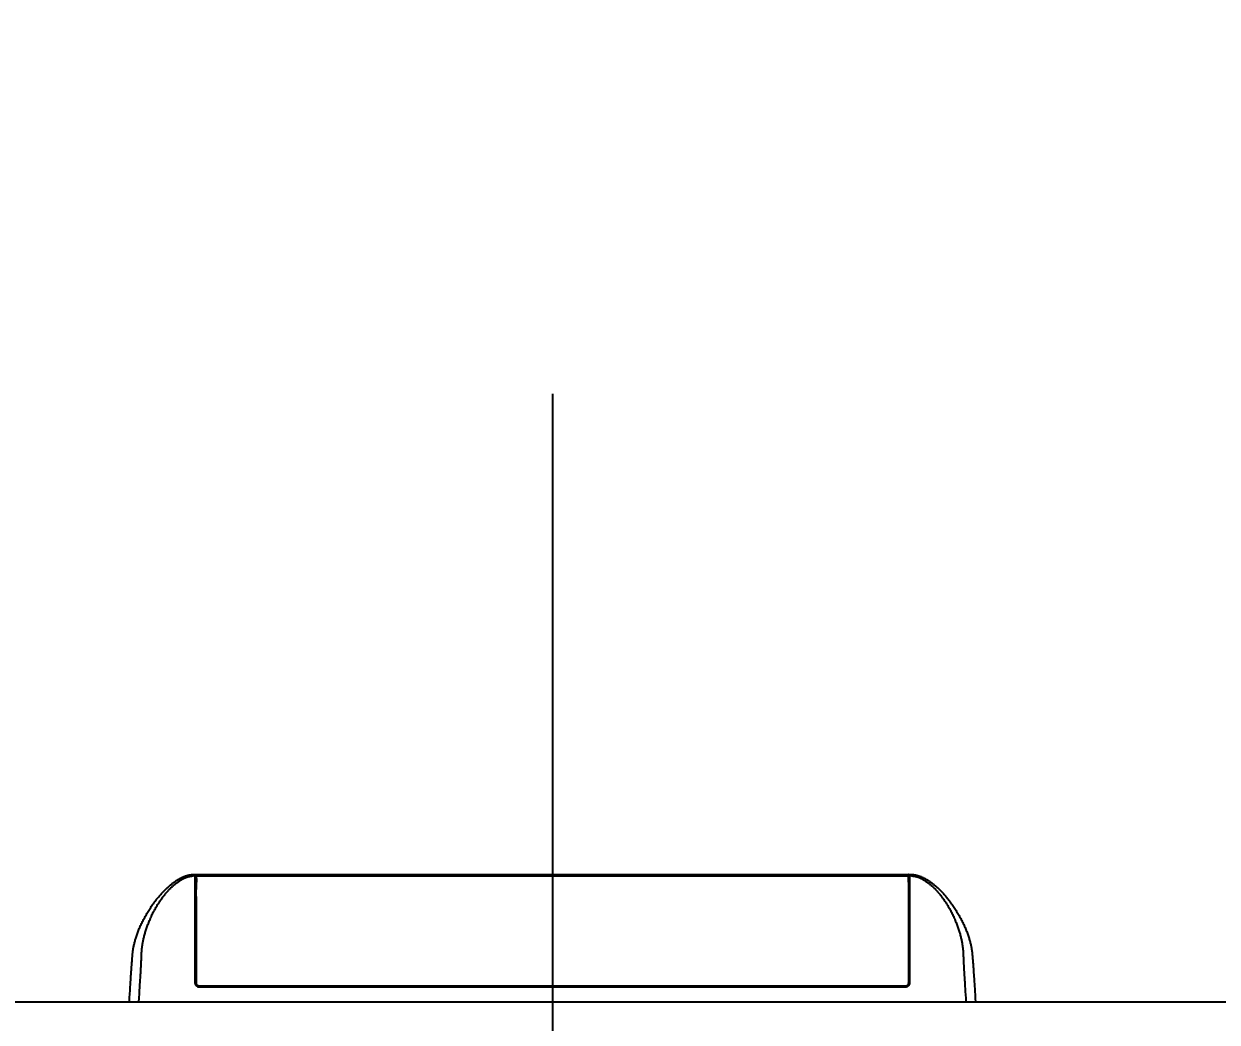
# Model space of a CAD drawing. Header units: millimetres. Extents: x -67913 to 128525, y -54442 to 63422.
# Drawn here: x 96284.1 to 96657.8, y 3528.8 to 3841.4 of the extents above; entities that cross this region are included whole.
import ezdxf
from ezdxf import colors
from ezdxf.entities.mleader import LeaderData, LeaderLine
from ezdxf.enums import TextEntityAlignment as Align
from ezdxf.math import Vec2, Vec3

# ---------------------------------------------------------------- set-up
doc = ezdxf.new("R2010")
doc.units = ezdxf.units.MM
doc.header["$LTSCALE"] = 500
doc.layers.get('0').update_dxf_attribs({"plot": 0})
for name, color, linetype in [('230Kaik9', 7, 'Continuous'), ('292Kigo', 8, 'Continuous'), ('390Kigo', 8, 'Continuous')]:
    doc.layers.add(name, color=color, linetype=linetype)
doc.styles.add('Annotative', font='simplex.shx', dxfattribs={"width": 0.7, "bigfont": 'extfont2.shx'})
doc.styles.get("Standard").update_dxf_attribs({"font": 'simplex.shx', "width": 0.7, "bigfont": 'extfont2.shx'})

# ---------------------------------------------------------------- blocks, each defined once
blk = doc.blocks.new('建具記号')
at = {"color": 0, "linetype": 'ByBlock', "lineweight": -2, "transparency": 16777216}
for p, q in [((-5.2915, 1.5), (5.2915, 1.5)), ((-5.2915, -1.5), (5.2915, -1.5))]:
    blk.add_line(p, q, dxfattribs=at)
at = {"color": 7, "linetype": 'ByBlock', "lineweight": -2, "transparency": 16777216}
blk.add_circle((0, 0), 5.5, dxfattribs=at)
at = {"color": 0, "linetype": 'ByBlock', "lineweight": -2, "transparency": 16777216, "width": 0.6}
for tag, height, p in [('建具寸法・高さH', 1.9, (0, 3.5)), ('建具番号', 2, (0, 0)), ('基準高さから建具下枠の上端までの高さ', 1.9, (0, -3.5)), ('特記事項（電気錠等）', 1.9, (0, -7))]:
    blk.add_attdef(tag, text='', height=height, dxfattribs=at).set_placement(p, align=Align.MIDDLE)

msp = doc.modelspace()

# ---------------------------------------------------------------- linework, layer by layer
at = {"layer": '230Kaik9', "color": 5}
for p, q in [((96449.6088, 3725.499), (96449.6088, 3230.7849)), ((96337.1088, 3575), (96337.1088, 3574.5604)), ((96337.7884, 3574.5604), (96337.1088, 3574.5604)), ((96339.0776, 3575), (96339.0776, 3574.5556)), ((96339.0777, 3574.5556), (96560.1399, 3574.5556)), ((96560.1399, 3575), (96560.1399, 3574.5556)), ((96562.1088, 3574.5604), (96561.4292, 3574.5604)), ((96562.1088, 3575), (96562.1088, 3574.5604)), ((96320.9322, 3549.745), (96320.9409, 3549.9716)), ((96578.2752, 3550.0073), (96578.2841, 3549.7732)), ((96578.2841, 3549.7732), (96578.2951, 3549.4873)), ((96337.7616, 3541.0204), (96337.7615, 3544.5095)), ((96338.099, 3544.4921), (96338.0615, 3544.4921)), ((96338.0615, 3541.005), (96338.0615, 3544.4921)), ((96338.1011, 3541.0446), (96338.099, 3544.4921)), ((96561.1186, 3544.4921), (96561.1165, 3541.0446)), ((96561.1561, 3544.4921), (96561.1186, 3544.4921)), ((96561.1561, 3544.4921), (96561.1561, 3541.005)), ((96561.4561, 3544.5095), (96561.456, 3541.0204)), ((96338.1011, 3541.0446), (96338.0615, 3541.005)), ((96339.1007, 3540.0454), (96339.0602, 3540.0049)), ((96560.1574, 3540.0049), (96339.0602, 3540.0049)), ((96339.0602, 3539.7206), (96339.0602, 3540.0049)), ((96560.1574, 3539.7206), (96339.0602, 3539.7206)), ((96339.1007, 3540.0454), (96339.1088, 3540.0454)), ((96339.1088, 3540.0525), (96560.1088, 3540.0525)), ((96339.1088, 3540.0454), (96339.1088, 3540.0525)), ((96560.1088, 3540.0454), (96560.1088, 3540.0525)), ((96560.1169, 3540.0454), (96560.1088, 3540.0454)), ((96560.1574, 3540.0049), (96560.1169, 3540.0454)), ((96560.1574, 3539.7206), (96560.1574, 3540.0049)), ((96561.1561, 3541.005), (96561.1165, 3541.0446)), ((98029.6088, 3535), (94869.6088, 3535))]:
    msp.add_line(p, q, dxfattribs=at)
msp.add_lwpolyline([(96317.1088, 3535), (96317.1838, 3536.3937), (96317.2531, 3537.6223), (96317.3172, 3538.7121), (96317.3763, 3539.6832), (96317.4308, 3540.5526), (96317.4811, 3541.3339), (96317.5275, 3542.0388), (96317.5702, 3542.6747), (96317.6096, 3543.2509), (96317.6454, 3543.7661), (96317.6781, 3544.2292), (96317.7105, 3544.6834), (96317.7457, 3545.1696), (96317.7818, 3545.6614), (96317.8183, 3546.1525), (96317.8537, 3546.6222), (96317.8862, 3547.049), (96317.9152, 3547.4248), (96317.941, 3547.7564), (96317.9641, 3548.0514), (96317.985, 3548.3165), (96318.0039, 3548.5539), (96318.0209, 3548.7665), (96318.0364, 3548.9599), (96318.0632, 3549.2915), (96318.085, 3549.5587), (96318.1027, 3549.7751), (96318.1106, 3549.8713), (96318.1182, 3549.9638), (96318.126, 3550.0561), (96318.1346, 3550.1536), (96318.144, 3550.2542), (96318.1548, 3550.3622), (96318.1674, 3550.482), (96318.1826, 3550.617), (96318.2007, 3550.7684), (96318.2221, 3550.9359), (96318.2474, 3551.121), (96318.2775, 3551.3266), (96318.3133, 3551.5555), (96318.3541, 3551.7988), (96318.3983, 3552.0453), (96318.446, 3552.296), (96318.4974, 3552.5511), (96318.5525, 3552.8103), (96318.6113, 3553.0733), (96318.6739, 3553.3402), (96318.7405, 3553.6109), (96318.811, 3553.8855), (96318.8855, 3554.1637), (96318.964, 3554.4454), (96319.0466, 3554.7307), (96319.1334, 3555.0194), (96319.2242, 3555.3111), (96319.3192, 3555.6058), (96319.4184, 3555.9034), (96319.5219, 3556.2039), (96319.6295, 3556.507), (96319.7414, 3556.8125), (96319.8574, 3557.1201), (96319.9776, 3557.4299), (96320.102, 3557.7416), (96320.2305, 3558.0551), (96320.3632, 3558.3702), (96320.4999, 3558.6866), (96320.6408, 3559.0042), (96320.7856, 3559.3229), (96320.9345, 3559.6425), (96321.0873, 3559.9627), (96321.2439, 3560.2833), (96321.4044, 3560.6043), (96321.5687, 3560.9254), (96321.7368, 3561.2465), (96321.9084, 3561.5672), (96322.0835, 3561.8874), (96322.2618, 3562.2064), (96322.4432, 3562.5241), (96322.6275, 3562.84), (96322.8145, 3563.1541), (96323.0043, 3563.4662), (96323.1966, 3563.7761), (96323.3914, 3564.0836), (96323.5885, 3564.3885), (96323.7878, 3564.6907), (96323.9891, 3564.99), (96324.1923, 3565.2861), (96324.3973, 3565.5791), (96324.604, 3565.8686), (96324.8122, 3566.1546), (96325.0217, 3566.4368), (96325.2323, 3566.7151), (96325.444, 3566.9893), (96325.6564, 3567.2593), (96325.8696, 3567.525), (96326.0833, 3567.7861), (96326.2974, 3568.0427), (96326.5116, 3568.2945), (96326.7258, 3568.5414), (96326.9399, 3568.7833), (96327.1537, 3569.0202), (96327.367, 3569.2519), (96327.5796, 3569.4783), (96327.7913, 3569.6993), (96328.002, 3569.915), (96328.2116, 3570.1252), (96328.4199, 3570.3298), (96328.6268, 3570.529), (96328.832, 3570.7226), (96329.0354, 3570.9106), (96329.237, 3571.093), (96329.4367, 3571.27), (96329.6343, 3571.4415), (96329.8297, 3571.6074), (96330.0228, 3571.7679), (96330.2136, 3571.9231), (96330.4019, 3572.073), (96330.5879, 3572.2177), (96330.7713, 3572.3573), (96330.9522, 3572.4918), (96331.1304, 3572.6215), (96331.306, 3572.7462), (96331.4788, 3572.8661), (96331.6489, 3572.9813), (96331.8163, 3573.092), (96331.9811, 3573.1984), (96332.1433, 3573.3005), (96332.3027, 3573.3983), (96332.4593, 3573.492), (96332.6132, 3573.5817), (96332.7646, 3573.6676), (96332.9134, 3573.7498), (96333.0596, 3573.8284), (96333.2032, 3573.9034), (96333.3443, 3573.975), (96333.483, 3574.0433), (96333.6192, 3574.1084), (96333.7529, 3574.1704), (96333.8843, 3574.2294), (96334.0133, 3574.2855), (96334.1401, 3574.3388), (96334.2646, 3574.3894), (96334.387, 3574.4374), (96334.5072, 3574.4829), (96334.6254, 3574.5259), (96334.7416, 3574.5666), (96334.8558, 3574.605), (96334.968, 3574.6412), (96335.0782, 3574.6752), (96335.1864, 3574.7072), (96335.2927, 3574.7371), (96335.3972, 3574.765), (96335.4999, 3574.7911), (96335.6011, 3574.8155), (96335.7007, 3574.8381), (96335.799, 3574.859), (96335.8959, 3574.8783), (96335.9915, 3574.8961), (96336.0858, 3574.9124), (96336.1787, 3574.9271), (96336.2701, 3574.9404), (96336.3599, 3574.9523), (96336.448, 3574.9627), (96336.5343, 3574.9717), (96336.6189, 3574.9793), (96336.7022, 3574.9857), (96336.7846, 3574.9909), (96336.8661, 3574.9949), (96336.9471, 3574.9977), (96337.0279, 3574.9994), (96337.1088, 3575), (96562.1088, 3575), (96562.1893, 3574.9994), (96562.2702, 3574.9977), (96562.3513, 3574.9949), (96562.4328, 3574.9909), (96562.5152, 3574.9858), (96562.5987, 3574.9793), (96562.6835, 3574.9717), (96562.7698, 3574.9626), (96562.8579, 3574.9522), (96562.9475, 3574.9404), (96563.0388, 3574.9272), (96563.1316, 3574.9124), (96563.2259, 3574.8962), (96563.3216, 3574.8784), (96563.4185, 3574.859), (96563.5168, 3574.8381), (96563.6164, 3574.8155), (96563.7175, 3574.7912), (96563.8203, 3574.7651), (96563.9248, 3574.7371), (96564.0311, 3574.7072), (96564.1393, 3574.6753), (96564.2495, 3574.6412), (96564.3617, 3574.6051), (96564.4758, 3574.5667), (96564.592, 3574.526), (96564.7102, 3574.4829), (96564.8305, 3574.4374), (96564.9528, 3574.3895), (96565.0773, 3574.3389), (96565.2041, 3574.2856), (96565.3331, 3574.2295), (96565.4645, 3574.1705), (96565.5982, 3574.1085), (96565.7343, 3574.0434), (96565.8729, 3573.9751), (96566.014, 3573.9035), (96566.1576, 3573.8285), (96566.3039, 3573.75), (96566.4527, 3573.6678), (96566.6041, 3573.5819), (96566.758, 3573.4922), (96566.9146, 3573.3985), (96567.074, 3573.3007), (96567.236, 3573.1987), (96567.4008, 3573.0924), (96567.5683, 3572.9816), (96567.7384, 3572.8663), (96567.9112, 3572.7464), (96568.0868, 3572.6218), (96568.265, 3572.4922), (96568.4458, 3572.3577), (96568.6292, 3572.2181), (96568.8152, 3572.0734), (96569.0035, 3571.9235), (96569.1942, 3571.7684), (96569.3873, 3571.6079), (96569.5827, 3571.4419), (96569.7803, 3571.2705), (96569.9799, 3571.0936), (96570.1815, 3570.9112), (96570.385, 3570.7232), (96570.5901, 3570.5297), (96570.797, 3570.3305), (96571.0053, 3570.1258), (96571.2149, 3569.9157), (96571.4256, 3569.7001), (96571.6373, 3569.4791), (96571.8499, 3569.2527), (96572.0631, 3569.021), (96572.2768, 3568.7842), (96572.4909, 3568.5423), (96572.7051, 3568.2954), (96572.9194, 3568.0437), (96573.1335, 3567.7871), (96573.3472, 3567.526), (96573.5603, 3567.2603), (96573.7728, 3566.9904), (96573.9845, 3566.7162), (96574.1951, 3566.4379), (96574.4045, 3566.1558), (96574.6126, 3565.87), (96574.8192, 3565.5806), (96575.0241, 3565.2878), (96575.2273, 3564.9918), (96575.4285, 3564.6927), (96575.6277, 3564.3906), (96575.8248, 3564.0858), (96576.0196, 3563.7783), (96576.2119, 3563.4685), (96576.4017, 3563.1564), (96576.5888, 3562.8423), (96576.7731, 3562.5264), (96576.9545, 3562.2087), (96577.1329, 3561.8896), (96577.3081, 3561.5694), (96577.4797, 3561.2486), (96577.6478, 3560.9275), (96577.8121, 3560.6063), (96577.9727, 3560.2853), (96578.1294, 3559.9646), (96578.2822, 3559.6444), (96578.4311, 3559.3248), (96578.576, 3559.0061), (96578.7168, 3558.6885), (96578.8536, 3558.3721), (96578.9862, 3558.0571), (96579.1148, 3557.7437), (96579.2392, 3557.432), (96579.3594, 3557.1222), (96579.4755, 3556.8144), (96579.5874, 3556.5089), (96579.695, 3556.2058), (96579.7985, 3555.9053), (96579.8977, 3555.6076), (96579.9928, 3555.3129), (96580.0837, 3555.0212), (96580.1704, 3554.7326), (96580.2531, 3554.4473), (96580.3316, 3554.1655), (96580.4062, 3553.8873), (96580.4767, 3553.6127), (96580.5433, 3553.3418), (96580.6059, 3553.075), (96580.6648, 3552.8119), (96580.7199, 3552.5527), (96580.7713, 3552.2977), (96580.8191, 3552.0463), (96580.8635, 3551.7988), (96580.904, 3551.5573), (96580.9405, 3551.3241), (96580.9728, 3551.1026), (96581.0007, 3550.8963), (96581.0242, 3550.7087), (96581.0438, 3550.54), (96581.0601, 3550.3884), (96581.0737, 3550.2524), (96581.0852, 3550.129), (96581.095, 3550.0159), (96581.1036, 3549.9122), (96581.141, 3549.4561), (96581.166, 3549.1484), (96581.1806, 3548.9676), (96581.1966, 3548.7674), (96581.2142, 3548.548), (96581.2335, 3548.3051), (96581.2549, 3548.034), (96581.2788, 3547.7291), (96581.3055, 3547.3848), (96581.3357, 3546.9925), (96581.3694, 3546.5499), (96581.4053, 3546.0721), (96581.4418, 3545.5803), (96581.4777, 3545.0899), (96581.5116, 3544.6199), (96581.5416, 3544.199), (96581.5683, 3543.8214), (96581.5955, 3543.4305), (96581.6257, 3542.9929), (96581.6585, 3542.5107), (96581.6941, 3541.9788), (96581.7327, 3541.3927), (96581.7745, 3540.7461), (96581.8198, 3540.0299), (96581.8688, 3539.2359), (96581.9219, 3538.3513), (96581.9794, 3537.3628), (96582.0416, 3536.2527), (96582.1088, 3535)], close=True, dxfattribs=at)
for points in [[(96320.9409, 3549.9716), (96320.9446, 3550.0715), (96320.948, 3550.1653), (96320.9511, 3550.2549), (96320.9541, 3550.3404), (96320.9577, 3550.4296), (96320.962, 3550.5259), (96320.9673, 3550.6327), (96320.9741, 3550.7535), (96320.9826, 3550.8896), (96320.9932, 3551.0407), (96321.0062, 3551.2084), (96321.0223, 3551.3955), (96321.0422, 3551.6047), (96321.0656, 3551.8281), (96321.0916, 3552.0555), (96321.1206, 3552.2878), (96321.1524, 3552.5252), (96321.1873, 3552.7673), (96321.2252, 3553.014), (96321.2663, 3553.2652), (96321.3106, 3553.521), (96321.3581, 3553.7812), (96321.409, 3554.0458), (96321.4633, 3554.3145), (96321.521, 3554.5875), (96321.5823, 3554.8644), (96321.6471, 3555.1451), (96321.7155, 3555.4293), (96321.7875, 3555.717), (96321.8632, 3556.0082), (96321.9425, 3556.3026), (96322.0256, 3556.5998), (96322.1124, 3556.8999), (96322.2029, 3557.2025), (96322.2972, 3557.5076), (96322.3953, 3557.815), (96322.4971, 3558.1243), (96322.6026, 3558.4355), (96322.7119, 3558.7483), (96322.825, 3559.0626), (96322.9418, 3559.3781), (96323.0623, 3559.6947), (96323.1865, 3560.012), (96323.3143, 3560.33), (96323.4458, 3560.6485), (96323.581, 3560.9672), (96323.7196, 3561.2858), (96323.8618, 3561.604), (96324.0072, 3561.9214), (96324.1557, 3562.2377), (96324.3073, 3562.5524), (96324.4618, 3562.8654), (96324.6191, 3563.1766), (96324.7792, 3563.4858), (96324.9421, 3563.7926), (96325.1075, 3564.097), (96325.2753, 3564.3988), (96325.4456, 3564.6977), (96325.618, 3564.9936), (96325.7926, 3565.2863), (96325.9693, 3565.5756), (96326.1478, 3565.8614), (96326.3281, 3566.1435), (96326.51, 3566.4216), (96326.6934, 3566.6956), (96326.8781, 3566.9654), (96327.0639, 3567.2308), (96327.2508, 3567.4917), (96327.4385, 3567.7479), (96327.6269, 3567.9994), (96327.8159, 3568.2459), (96328.0053, 3568.4873), (96328.1949, 3568.7236), (96328.3844, 3568.9546), (96328.5739, 3569.1803), (96328.763, 3569.4006), (96328.9517, 3569.6153), (96329.1398, 3569.8245), (96329.327, 3570.0281), (96329.5133, 3570.226), (96329.6985, 3570.4183), (96329.8825, 3570.605), (96330.065, 3570.7859), (96330.2461, 3570.9613), (96330.4256, 3571.1311), (96330.6032, 3571.2953), (96330.779, 3571.4539), (96330.9528, 3571.6071), (96331.1246, 3571.7549), (96331.2944, 3571.8974), (96331.4619, 3572.0348), (96331.6273, 3572.167), (96331.7903, 3572.2942), (96331.9509, 3572.4164), (96332.109, 3572.5338), (96332.2647, 3572.6465), (96332.4179, 3572.7545), (96332.5687, 3572.8581), (96332.7171, 3572.9574), (96332.8629, 3573.0524), (96333.006, 3573.1433), (96333.1466, 3573.23), (96333.2848, 3573.313), (96333.4206, 3573.3922), (96333.5539, 3573.4678), (96333.6846, 3573.5398), (96333.8129, 3573.6083), (96333.9389, 3573.6736), (96334.0624, 3573.7357), (96334.1836, 3573.7947), (96334.3024, 3573.8507), (96334.4189, 3573.9038), (96334.5332, 3573.9541), (96334.6452, 3574.0018), (96334.755, 3574.0468), (96334.8628, 3574.0894), (96334.9685, 3574.1296), (96335.0721, 3574.1676), (96335.1738, 3574.2032), (96335.2735, 3574.2368), (96335.371, 3574.2682), (96335.4666, 3574.2975), (96335.5601, 3574.3249), (96335.6519, 3574.3505), (96335.7418, 3574.3743), (96335.8302, 3574.3963), (96335.9169, 3574.4168), (96336.0022, 3574.4357), (96336.0861, 3574.4531), (96336.1686, 3574.469), (96336.2497, 3574.4835), (96336.3294, 3574.4967), (96336.4076, 3574.5084), (96336.4842, 3574.5189), (96336.5588, 3574.5281), (96336.6315, 3574.5359), (96336.7024, 3574.5426), (96336.7718, 3574.5481), (96336.8403, 3574.5526), (96336.908, 3574.556), (96336.9751, 3574.5584), (96337.042, 3574.5599), (96337.1088, 3574.5604)], [(96337.7615, 3544.5095), (96337.7615, 3546.1479), (96337.7615, 3547.8246), (96337.7616, 3549.5016), (96337.7618, 3551.161), (96337.762, 3552.8099), (96337.7623, 3554.4525), (96337.7628, 3556.0852), (96337.7632, 3557.7053), (96337.7638, 3559.312), (96337.7645, 3560.9045), (96337.7652, 3562.4812), (96337.766, 3564.041), (96337.7669, 3565.5828), (96337.768, 3567.1053), (96337.7691, 3568.6073), (96337.7703, 3570.0876), (96337.7717, 3571.5448), (96337.7731, 3572.978), (96337.7747, 3574.386)], [(96337.7747, 3574.386), (96337.7763, 3574.4445), (96337.7809, 3574.5026)], [(96337.7747, 3574.386), (96337.8079, 3574.385), (96337.8407, 3574.3819), (96337.8726, 3574.3768), (96337.9033, 3574.3698), (96337.9325, 3574.3609), (96337.9597, 3574.3503), (96337.9847, 3574.338), (96338.0071, 3574.3244), (96338.0267, 3574.3094), (96338.0431, 3574.2933), (96338.0563, 3574.2763), (96338.066, 3574.2586), (96338.0722, 3574.2404), (96338.0747, 3574.2219)], [(96337.7809, 3574.5026), (96337.7963, 3574.6211), (96337.8063, 3574.6773), (96337.8185, 3574.7291), (96337.8328, 3574.7764), (96337.8496, 3574.8196), (96337.869, 3574.8587), (96337.8912, 3574.8938), (96337.9166, 3574.9246), (96337.9454, 3574.9508), (96337.9776, 3574.9718), (96338.0132, 3574.9873), (96338.0521, 3574.9968), (96338.0945, 3575)], [(96337.7884, 3574.5604), (96337.8223, 3574.5556), (96337.8557, 3574.5488), (96337.8883, 3574.5398), (96337.9196, 3574.529), (96337.9492, 3574.5164), (96337.9767, 3574.5021), (96338.0017, 3574.4865), (96338.024, 3574.4696), (96338.0431, 3574.4516), (96338.059, 3574.433), (96338.0713, 3574.4137), (96338.0799, 3574.3942), (96338.0848, 3574.3747)], [(96338.0615, 3544.4921), (96338.0614, 3546.1223), (96338.0615, 3547.7907), (96338.0616, 3549.4595), (96338.0617, 3551.1107), (96338.062, 3552.7516), (96338.0623, 3554.386), (96338.0627, 3556.0107), (96338.0632, 3557.6229), (96338.0638, 3559.2217), (96338.0644, 3560.8064), (96338.0651, 3562.3754), (96338.066, 3563.9275), (96338.0669, 3565.4617), (96338.0679, 3566.9768), (96338.069, 3568.4715), (96338.0703, 3569.9445), (96338.0716, 3571.3946), (96338.0731, 3572.8207), (96338.0747, 3574.2219)], [(96338.0747, 3574.2219), (96338.0758, 3574.2732), (96338.0791, 3574.3241), (96338.0848, 3574.3747)], [(96338.0747, 3574.2219), (96338.091, 3573.402), (96338.1074, 3572.5645)], [(96338.0848, 3574.3747), (96338.0908, 3574.4119), (96338.0984, 3574.4458), (96338.1077, 3574.4766), (96338.1187, 3574.5042), (96338.1316, 3574.5288), (96338.1465, 3574.5506), (96338.1636, 3574.5694), (96338.1832, 3574.5851), (96338.2053, 3574.5975), (96338.2301, 3574.6063), (96338.2576, 3574.6112), (96338.2876, 3574.612), (96338.3203, 3574.6085)], [(96338.0945, 3575), (96338.1207, 3574.9982), (96338.1465, 3574.9927), (96338.1717, 3574.9836), (96338.196, 3574.9711), (96338.2191, 3574.9553), (96338.2406, 3574.9363), (96338.2603, 3574.9144), (96338.278, 3574.89), (96338.2935, 3574.8632), (96338.3065, 3574.8344), (96338.3169, 3574.8039), (96338.3246, 3574.7722), (96338.3295, 3574.7396), (96338.3316, 3574.7066), (96338.3307, 3574.6734), (96338.3269, 3574.6406), (96338.3203, 3574.6085)], [(96338.3203, 3574.6085), (96338.3684, 3574.6009), (96338.4194, 3574.594), (96338.4728, 3574.5875), (96338.5283, 3574.5817), (96338.5856, 3574.5764), (96338.6444, 3574.5718), (96338.7043, 3574.5677), (96338.7653, 3574.5643), (96338.8272, 3574.5614), (96338.8898, 3574.5591), (96338.9526, 3574.5573), (96339.0154, 3574.5562), (96339.0777, 3574.5556)], [(96560.1399, 3574.5556), (96560.2022, 3574.5562), (96560.265, 3574.5573), (96560.3278, 3574.5591), (96560.3904, 3574.5614), (96560.4523, 3574.5643), (96560.5133, 3574.5677), (96560.5732, 3574.5718), (96560.632, 3574.5764), (96560.6893, 3574.5817), (96560.7448, 3574.5875), (96560.7982, 3574.594), (96560.8492, 3574.6009), (96560.8973, 3574.6085)], [(96561.1231, 3575), (96561.0969, 3574.9982), (96561.0711, 3574.9927), (96561.0458, 3574.9836), (96561.0216, 3574.9711), (96560.9985, 3574.9553), (96560.977, 3574.9363), (96560.9573, 3574.9144), (96560.9396, 3574.89), (96560.9241, 3574.8632), (96560.9111, 3574.8344), (96560.9007, 3574.8039), (96560.893, 3574.7722), (96560.8881, 3574.7396), (96560.886, 3574.7066), (96560.8869, 3574.6734), (96560.8907, 3574.6406), (96560.8973, 3574.6085)], [(96560.8973, 3574.6085), (96560.93, 3574.612), (96560.96, 3574.6112), (96560.9874, 3574.6063), (96561.0123, 3574.5975), (96561.0344, 3574.5851), (96561.054, 3574.5694), (96561.0711, 3574.5506), (96561.086, 3574.5288), (96561.0989, 3574.5042), (96561.1099, 3574.4766), (96561.1192, 3574.4458), (96561.1268, 3574.4119), (96561.1328, 3574.3747)], [(96561.1102, 3572.5645), (96561.1211, 3573.1249), (96561.132, 3573.6773), (96561.1429, 3574.2219)], [(96561.1231, 3575), (96561.1654, 3574.9968), (96561.2044, 3574.9873), (96561.24, 3574.9718), (96561.2722, 3574.9508), (96561.3009, 3574.9246), (96561.3264, 3574.8938), (96561.3486, 3574.8587), (96561.368, 3574.8196), (96561.3847, 3574.7764), (96561.3991, 3574.7291), (96561.4113, 3574.6773), (96561.4213, 3574.6211)], [(96561.4292, 3574.5604), (96561.3953, 3574.5556), (96561.3618, 3574.5488), (96561.3293, 3574.5398), (96561.298, 3574.529), (96561.2684, 3574.5164), (96561.2409, 3574.5021), (96561.2159, 3574.4865), (96561.1936, 3574.4696), (96561.1745, 3574.4516), (96561.1586, 3574.433), (96561.1463, 3574.4137), (96561.1377, 3574.3942), (96561.1328, 3574.3747)], [(96561.1328, 3574.3747), (96561.1385, 3574.3241), (96561.1418, 3574.2732), (96561.1429, 3574.2219)], [(96561.4428, 3574.386), (96561.4097, 3574.385), (96561.3769, 3574.3819), (96561.345, 3574.3768), (96561.3143, 3574.3698), (96561.2851, 3574.3609), (96561.2579, 3574.3503), (96561.2329, 3574.338), (96561.2105, 3574.3244), (96561.1909, 3574.3094), (96561.1745, 3574.2933), (96561.1613, 3574.2763), (96561.1516, 3574.2586), (96561.1454, 3574.2404), (96561.1429, 3574.2219)], [(96561.1429, 3574.2219), (96561.1445, 3572.8207), (96561.146, 3571.3946), (96561.1473, 3569.9445), (96561.1486, 3568.4715), (96561.1497, 3566.9768), (96561.1507, 3565.4617), (96561.1516, 3563.9275), (96561.1525, 3562.3754), (96561.1532, 3560.8064), (96561.1538, 3559.2217), (96561.1544, 3557.6229), (96561.1549, 3556.0107), (96561.1553, 3554.386), (96561.1556, 3552.7516), (96561.1559, 3551.1107), (96561.156, 3549.4595), (96561.1561, 3547.7907), (96561.1562, 3546.1223), (96561.1561, 3544.4921)], [(96561.4213, 3574.6211), (96561.4367, 3574.5026), (96561.4413, 3574.4445), (96561.4428, 3574.386)], [(96561.4428, 3574.386), (96561.4444, 3572.978), (96561.4459, 3571.5448), (96561.4473, 3570.0876), (96561.4485, 3568.6073), (96561.4496, 3567.1053), (96561.4507, 3565.5828), (96561.4516, 3564.041), (96561.4524, 3562.4812), (96561.4531, 3560.9045), (96561.4538, 3559.312), (96561.4544, 3557.7053), (96561.4548, 3556.0852), (96561.4552, 3554.4525), (96561.4556, 3552.8099), (96561.4558, 3551.161), (96561.456, 3549.5016), (96561.4561, 3547.8246), (96561.4561, 3546.1479), (96561.4561, 3544.5095)], [(96562.1088, 3574.5604), (96562.1753, 3574.5599), (96562.2422, 3574.5584), (96562.3094, 3574.556), (96562.3771, 3574.5526), (96562.4456, 3574.5481), (96562.5152, 3574.5426), (96562.5863, 3574.5359), (96562.659, 3574.528), (96562.7336, 3574.5189), (96562.81, 3574.5084), (96562.8881, 3574.4967), (96562.9677, 3574.4836), (96563.0489, 3574.469), (96563.1314, 3574.4531), (96563.2154, 3574.4357), (96563.3006, 3574.4168), (96563.3874, 3574.3964), (96563.4757, 3574.3743), (96563.5656, 3574.3505), (96563.6573, 3574.325), (96563.7509, 3574.2976), (96563.8465, 3574.2682), (96563.9441, 3574.2368), (96564.0437, 3574.2033), (96564.1453, 3574.1676), (96564.249, 3574.1297), (96564.3547, 3574.0895), (96564.4624, 3574.0469), (96564.5723, 3574.0019), (96564.6843, 3573.9542), (96564.7985, 3573.9039), (96564.915, 3573.8508), (96565.0338, 3573.7948), (96565.155, 3573.7358), (96565.2785, 3573.6738), (96565.4044, 3573.6085), (96565.5327, 3573.54), (96565.6634, 3573.468), (96565.7967, 3573.3924), (96565.9325, 3573.3132), (96566.0707, 3573.2302), (96566.2114, 3573.1434), (96566.3545, 3573.0526), (96566.5002, 3572.9577), (96566.6485, 3572.8585), (96566.7993, 3572.7548), (96566.9525, 3572.6468), (96567.1083, 3572.5341), (96567.2664, 3572.4167), (96567.427, 3572.2945), (96567.5899, 3572.1674), (96567.7552, 3572.0352), (96567.9228, 3571.8978), (96568.0925, 3571.7553), (96568.2643, 3571.6075), (96568.4381, 3571.4544), (96568.6139, 3571.2957), (96568.7916, 3571.1316), (96568.971, 3570.9618), (96569.1521, 3570.7865), (96569.3346, 3570.6056), (96569.5185, 3570.419), (96569.7037, 3570.2267), (96569.89, 3570.0288), (96570.0773, 3569.8252), (96570.2653, 3569.616), (96570.4539, 3569.4013), (96570.6431, 3569.1811), (96570.8325, 3568.9555), (96571.0221, 3568.7245), (96571.2116, 3568.4882), (96571.401, 3568.2468), (96571.5899, 3568.0004), (96571.7784, 3567.749), (96571.9662, 3567.4927), (96572.153, 3567.2318), (96572.3389, 3566.9664), (96572.5235, 3566.6967), (96572.7069, 3566.4227), (96572.8888, 3566.1446), (96573.069, 3565.8627), (96573.2475, 3565.577), (96573.424, 3565.2878), (96573.5986, 3564.9953), (96573.771, 3564.6995), (96573.9411, 3564.4008), (96574.109, 3564.0991), (96574.2743, 3563.7948), (96574.4371, 3563.488), (96574.5972, 3563.1789), (96574.7546, 3562.8677), (96574.9091, 3562.5547), (96575.0607, 3562.2399), (96575.2092, 3561.9237), (96575.3547, 3561.6062), (96575.4968, 3561.2879), (96575.6355, 3560.9692), (96575.7707, 3560.6505), (96575.9023, 3560.332), (96576.0301, 3560.014), (96576.1544, 3559.6966), (96576.2749, 3559.38), (96576.3917, 3559.0644), (96576.5048, 3558.7502), (96576.6141, 3558.4374), (96576.7197, 3558.1262), (96576.8215, 3557.8169), (96576.9195, 3557.5096), (96577.0138, 3557.2045), (96577.1044, 3556.9018), (96577.1912, 3556.6017), (96577.2743, 3556.3044), (96577.3537, 3556.01), (96577.4294, 3555.7188), (96577.5014, 3555.431), (96577.5698, 3555.1468), (96577.6347, 3554.8662), (96577.6959, 3554.5893), (96577.7537, 3554.3163), (96577.808, 3554.0475), (96577.8589, 3553.7829), (96577.9065, 3553.5227), (96577.9508, 3553.2668), (96577.9919, 3553.0155), (96578.0298, 3552.7689), (96578.0647, 3552.5267), (96578.0966, 3552.2894), (96578.1256, 3552.0564), (96578.1518, 3551.8281), (96578.1751, 3551.6063), (96578.1953, 3551.3932), (96578.2125, 3551.1917), (96578.2268, 3551.005), (96578.2382, 3550.8359), (96578.2472, 3550.6845), (96578.2543, 3550.5492), (96578.2598, 3550.4279), (96578.2641, 3550.3191), (96578.2676, 3550.217), (96578.2752, 3550.0073)], [(96338.0878, 3568.8508), (96338.0874, 3569.196), (96338.0874, 3569.5339), (96338.0877, 3569.8636), (96338.0883, 3570.1844), (96338.0892, 3570.4956), (96338.0904, 3570.7967), (96338.0919, 3571.0867), (96338.0937, 3571.3652), (96338.0958, 3571.6315), (96338.0983, 3571.8852), (96338.101, 3572.1258), (96338.1041, 3572.3524), (96338.1074, 3572.5645)], [(96338.1074, 3572.5645), (96338.1107, 3572.6034), (96338.1191, 3572.6415)], [(96561.0984, 3572.6415), (96561.1069, 3572.6034), (96561.1102, 3572.5645)], [(96561.0984, 3572.6415), (96561.1036, 3572.6296), (96561.1074, 3572.6176)], [(96561.1102, 3572.5645), (96561.1135, 3572.3524), (96561.1166, 3572.1258), (96561.1193, 3571.8852), (96561.1217, 3571.6315), (96561.1239, 3571.3652), (96561.1257, 3571.0867), (96561.1272, 3570.7967), (96561.1284, 3570.4956), (96561.1293, 3570.1844), (96561.1299, 3569.8636), (96561.1302, 3569.5339), (96561.1301, 3569.196), (96561.1298, 3568.8508)], [(96338.0999, 3561.2746), (96338.0976, 3562.562), (96338.0954, 3563.8408), (96338.0933, 3565.1098), (96338.0913, 3566.3683), (96338.0895, 3567.6158), (96338.0878, 3568.8508)], [(96561.1298, 3568.8508), (96561.1281, 3567.6158), (96561.1263, 3566.3683), (96561.1243, 3565.1098), (96561.1222, 3563.8408), (96561.12, 3562.562), (96561.1177, 3561.2746)], [(96338.0961, 3547), (96338.0997, 3548.7798), (96338.1025, 3550.5541), (96338.1043, 3552.3284), (96338.1053, 3554.1081), (96338.1054, 3555.8969), (96338.1045, 3557.6912), (96338.1027, 3559.4855), (96338.0999, 3561.2746)], [(96561.1177, 3561.2746), (96561.1149, 3559.4855), (96561.1131, 3557.6911), (96561.1122, 3555.8967), (96561.1123, 3554.108), (96561.1133, 3552.3283), (96561.1151, 3550.554), (96561.1179, 3548.7797), (96561.1215, 3547)], [(96320.1047, 3535), (96320.1792, 3536.3853), (96320.2482, 3537.6065), (96320.3118, 3538.6899), (96320.3705, 3539.6551), (96320.4247, 3540.5193), (96320.4747, 3541.2959), (96320.5209, 3541.9966), (96320.5633, 3542.6286), (96320.6024, 3543.2013), (96320.6363, 3543.7134), (96320.6657, 3544.1798), (96320.6934, 3544.6541), (96320.7219, 3545.163), (96320.7495, 3545.6772), (96320.776, 3546.1908), (96320.8003, 3546.6818), (96320.8215, 3547.1277), (96320.8396, 3547.5202), (96320.8551, 3547.8665), (96320.8685, 3548.1742), (96320.8803, 3548.4508), (96320.8907, 3548.6984), (96320.8998, 3548.9201), (96320.9079, 3549.1217), (96320.9151, 3549.3037), (96320.9215, 3549.4672), (96320.9322, 3549.745)], [(96338.099, 3544.4921), (96338.0982, 3545.3466), (96338.0972, 3546.1826), (96338.0961, 3547)], [(96561.1215, 3547), (96561.1203, 3546.1826), (96561.1194, 3545.3466), (96561.1186, 3544.4921)], [(96578.2951, 3549.4873), (96578.3017, 3549.3183), (96578.3092, 3549.1298), (96578.3176, 3548.9211), (96578.327, 3548.6923), (96578.3376, 3548.439), (96578.3497, 3548.1561), (96578.3636, 3547.838), (96578.3797, 3547.4785), (96578.3987, 3547.0687), (96578.4209, 3546.6063), (96578.4458, 3546.1067), (96578.4725, 3545.5924), (96578.5002, 3545.0797), (96578.5279, 3544.5875), (96578.5537, 3544.1487), (96578.5777, 3543.768), (96578.6032, 3543.38), (96578.6327, 3542.9449), (96578.6653, 3542.4657), (96578.7007, 3541.9369), (96578.7391, 3541.3543), (96578.7806, 3540.7116), (96578.8256, 3539.9997), (96578.8743, 3539.2105), (96578.9271, 3538.3312), (96578.9842, 3537.3486), (96579.0461, 3536.2451), (96579.1129, 3535)], [(96337.7615, 3544.5095), (96337.7948, 3544.5094), (96337.8276, 3544.5091), (96337.8596, 3544.5086), (96337.8903, 3544.5078), (96337.9196, 3544.5069), (96337.9468, 3544.5057), (96337.9718, 3544.5044), (96337.9942, 3544.503), (96338.0137, 3544.5014), (96338.0302, 3544.4997), (96338.0433, 3544.4979), (96338.053, 3544.496), (96338.0591, 3544.494), (96338.0615, 3544.4921)], [(96561.4561, 3544.5095), (96561.4228, 3544.5094), (96561.39, 3544.5091), (96561.358, 3544.5086), (96561.3272, 3544.5078), (96561.298, 3544.5069), (96561.2708, 3544.5057), (96561.2458, 3544.5044), (96561.2234, 3544.503), (96561.2039, 3544.5014), (96561.1874, 3544.4997), (96561.1743, 3544.4979), (96561.1646, 3544.496), (96561.1585, 3544.494), (96561.1561, 3544.4921)], [(96337.7616, 3541.0204), (96337.7948, 3541.0203), (96337.8276, 3541.02), (96337.8596, 3541.0196), (96337.8904, 3541.0189), (96337.9196, 3541.0181), (96337.9468, 3541.0171), (96337.9718, 3541.0159), (96337.9942, 3541.0146), (96338.0138, 3541.0132), (96338.0302, 3541.0117), (96338.0433, 3541.0101), (96338.053, 3541.0085), (96338.0591, 3541.0067), (96338.0615, 3541.005)], [(96339.0602, 3539.7206), (96338.9637, 3539.7242), (96338.8673, 3539.735), (96338.7718, 3539.753), (96338.6779, 3539.7782), (96338.5863, 3539.8102), (96338.4973, 3539.849), (96338.4115, 3539.8943), (96338.3293, 3539.9459), (96338.2511, 3540.0036), (96338.1775, 3540.0669), (96338.1087, 3540.1356), (96338.0453, 3540.2092), (96337.9876, 3540.2875), (96337.9358, 3540.3698), (96337.8904, 3540.4558), (96337.8515, 3540.545), (96337.8193, 3540.6369), (96337.7941, 3540.7311), (96337.776, 3540.8269), (96337.7652, 3540.9236), (96337.7616, 3541.0204)], [(96339.0602, 3540.0049), (96338.9859, 3540.0076), (96338.9118, 3540.0159), (96338.8383, 3540.0298), (96338.7661, 3540.0491), (96338.6956, 3540.0738), (96338.6272, 3540.1036), (96338.5612, 3540.1385), (96338.4979, 3540.1782), (96338.4378, 3540.2225), (96338.3812, 3540.2713), (96338.3284, 3540.3241), (96338.2796, 3540.3808), (96338.2352, 3540.441), (96338.1954, 3540.5044), (96338.1605, 3540.5705), (96338.1306, 3540.6391), (96338.1059, 3540.7099), (96338.0865, 3540.7823), (96338.0726, 3540.8561), (96338.0643, 3540.9305), (96338.0615, 3541.005)], [(96339.1007, 3540.0454), (96339.0224, 3540.0485), (96338.9443, 3540.0577), (96338.8673, 3540.073), (96338.7919, 3540.0943), (96338.7184, 3540.1214), (96338.647, 3540.1543), (96338.5785, 3540.1926), (96338.5134, 3540.2361), (96338.4519, 3540.2846), (96338.3941, 3540.3379), (96338.3408, 3540.3956), (96338.2923, 3540.4571), (96338.2487, 3540.5222), (96338.2103, 3540.5908), (96338.1774, 3540.6622), (96338.1502, 3540.7357), (96338.1289, 3540.8111), (96338.1135, 3540.8882), (96338.1042, 3540.9663), (96338.1011, 3541.0446)], [(96561.1165, 3541.0446), (96561.1134, 3540.9663), (96561.1041, 3540.8882), (96561.0887, 3540.8111), (96561.0674, 3540.7357), (96561.0402, 3540.6622), (96561.0073, 3540.5908), (96560.9689, 3540.5222), (96560.9253, 3540.4571), (96560.8768, 3540.3956), (96560.8234, 3540.3379), (96560.7657, 3540.2846), (96560.7042, 3540.2361), (96560.6391, 3540.1926), (96560.5705, 3540.1543), (96560.4992, 3540.1214), (96560.4257, 3540.0943), (96560.3503, 3540.073), (96560.2733, 3540.0577), (96560.1952, 3540.0485), (96560.1169, 3540.0454)], [(96561.456, 3541.0204), (96561.4524, 3540.9236), (96561.4416, 3540.8269), (96561.4235, 3540.7311), (96561.3983, 3540.6369), (96561.3661, 3540.545), (96561.3272, 3540.4558), (96561.2818, 3540.3698), (96561.23, 3540.2875), (96561.1723, 3540.2092), (96561.1088, 3540.1356), (96561.0401, 3540.0669), (96560.9665, 3540.0036), (96560.8883, 3539.9459), (96560.8061, 3539.8943), (96560.7203, 3539.849), (96560.6313, 3539.8102), (96560.5397, 3539.7782), (96560.4458, 3539.753), (96560.3503, 3539.735), (96560.2539, 3539.7242), (96560.1574, 3539.7206)], [(96561.1561, 3541.005), (96561.1533, 3540.9305), (96561.145, 3540.8561), (96561.1311, 3540.7823), (96561.1117, 3540.7099), (96561.087, 3540.6391), (96561.0571, 3540.5705), (96561.0222, 3540.5044), (96560.9824, 3540.441), (96560.938, 3540.3808), (96560.8892, 3540.3241), (96560.8364, 3540.2713), (96560.7798, 3540.2225), (96560.7196, 3540.1782), (96560.6564, 3540.1385), (96560.5904, 3540.1036), (96560.522, 3540.0738), (96560.4515, 3540.0491), (96560.3792, 3540.0298), (96560.3058, 3540.0159), (96560.2316, 3540.0076), (96560.1574, 3540.0049)], [(96561.456, 3541.0204), (96561.4228, 3541.0203), (96561.39, 3541.02), (96561.358, 3541.0196), (96561.3272, 3541.0189), (96561.298, 3541.0181), (96561.2708, 3541.0171), (96561.2458, 3541.0159), (96561.2234, 3541.0146), (96561.2038, 3541.0132), (96561.1874, 3541.0117), (96561.1743, 3541.0101), (96561.1646, 3541.0085), (96561.1585, 3541.0067), (96561.1561, 3541.005)]]:
    msp.add_lwpolyline(points, dxfattribs=at)

# ---------------------------------------------------------------- leaders
at = {"layer": '292Kigo'}
ml = msp.add_multileader_block('Standard', dxfattribs=at)
ml.set_content('建具記号', color=256, scale=50)
ml.set_attribute('建具寸法・高さH', '700+975', width=0)
ml.set_attribute('建具番号', '既開口', width=0)
ml.set_attribute('基準高さから建具下枠の上端までの高さ', '+750', width=0)
ml.set_attribute('特記事項（電気錠等）', '', width=0)
ml.set_leader_properties()
ml.build(insert=Vec2(0, 0))
ml.multileader.update_dxf_attribs({"has_dogleg": 0, "dogleg_length": 2, "arrow_head_size": 100, "block_connection_type": 1})
ctx = ml.context
ctx.base_point, ctx.char_height, ctx.arrow_head_size, ctx.landing_gap_size, ctx.plane_origin, ctx.plane_x_axis, ctx.plane_y_axis = Vec3(100259.6088, 23752.5009), 125, 100, 100, Vec3(99377.3762, 20237.077), Vec3(0, 1), Vec3(-1, 0)
ctx.attachment_type = 1
notes = []
notes.append((ctx, [(0, (0, 0, 0), (0, 0), (1, 0), 1, [])]))
ctx.block.insert, ctx.block.rotation = Vec3(100259.6088, 23752.5009), 1.57079633
ml = msp.add_multileader_block('Standard', dxfattribs=at)
ml.set_content('建具記号', color=256, scale=50)
ml.set_attribute('建具寸法・高さH', '1,150+600', width=0)
ml.set_attribute('建具番号', '開口', width=0)
ml.set_attribute('基準高さから建具下枠の上端までの高さ', '+750', width=0)
ml.set_attribute('特記事項（電気錠等）', '', width=0)
ml.set_leader_properties()
ml.build(insert=Vec2(0, 0))
ml.multileader.update_dxf_attribs({"has_dogleg": 0, "dogleg_length": 2, "arrow_head_size": 100, "block_connection_type": 1})
ctx = ml.context
ctx.base_point, ctx.char_height, ctx.arrow_head_size, ctx.landing_gap_size, ctx.plane_origin, ctx.plane_x_axis, ctx.plane_y_axis = Vec3(100509.6088, 18900), 125, 100, 100, Vec3(99627.3762, 15384.5762), Vec3(0, 1), Vec3(-1, 0)
ctx.attachment_type = 1
notes.append((ctx, [(0, (0, 0, 0), (0, 0), (1, 0), 1, [])]))
ctx.block.insert, ctx.block.rotation = Vec3(100509.6088, 18900), 1.57079633
ml = msp.add_multileader_block('Standard', dxfattribs=at)
ml.set_content('建具記号', color=256, scale=50)
ml.set_attribute('建具寸法・高さH', '1,150+600', width=0)
ml.set_attribute('建具番号', '開口', width=0)
ml.set_attribute('基準高さから建具下枠の上端までの高さ', '+750', width=0)
ml.set_attribute('特記事項（電気錠等）', '', width=0)
ml.set_leader_properties()
ml.build(insert=Vec2(0, 0))
ml.multileader.update_dxf_attribs({"has_dogleg": 0, "dogleg_length": 2, "arrow_head_size": 100, "block_connection_type": 1})
ctx = ml.context
ctx.base_point, ctx.char_height, ctx.arrow_head_size, ctx.landing_gap_size, ctx.plane_origin, ctx.plane_x_axis, ctx.plane_y_axis = Vec3(100509.6088, 14400), 125, 100, 100, Vec3(99627.3762, 10884.5762), Vec3(0, 1), Vec3(-1, 0)
ctx.attachment_type = 1
notes.append((ctx, [(0, (0, 0, 0), (0, 0), (1, 0), 1, [])]))
ctx.block.insert, ctx.block.rotation = Vec3(100509.6088, 14400), 1.57079633
at = {"layer": '390Kigo'}
ml = msp.add_multileader_mtext('Standard', dxfattribs=at)
ml.set_content('▲\\P下膳口', color=256, style='Annotative')
ml.set_leader_properties()
ml.build(insert=Vec2(0, 0))
ml.multileader.update_dxf_attribs({"dogleg_length": 2, "arrow_head_size": 100})
ctx = ml.context
ctx.base_point, ctx.char_height, ctx.arrow_head_size, ctx.landing_gap_size, ctx.plane_origin, ctx.plane_x_axis, ctx.plane_y_axis = Vec3(99652.0165, 23559.5842), 125, 100, 50, Vec3(98273.2511, 28875.0164), Vec3(0, 1), Vec3(-1, 0)
ctx.text_align_type = 1
notes.append((ctx, [(0, (0, 0, 0), (0, 0), (1, 0), 1, [])]))
ctx.mtext.insert, ctx.mtext.text_direction, ctx.mtext.defined_height, ctx.mtext.alignment, ctx.mtext.line_spacing_factor, ctx.mtext.flow_direction = Vec3(99589.5165, 23752.5009), Vec3(0, 1), 55.8756, 2, 0.72, 5
ml = msp.add_multileader_mtext('Standard', dxfattribs=at)
ml.set_content('▲\\P従業員出入口', color=256, style='Annotative')
ml.set_leader_properties()
ml.build(insert=Vec2(0, 0))
ml.multileader.update_dxf_attribs({"dogleg_length": 2, "arrow_head_size": 100})
ctx = ml.context
ctx.base_point, ctx.char_height, ctx.arrow_head_size, ctx.landing_gap_size, ctx.plane_origin, ctx.plane_x_axis, ctx.plane_y_axis = Vec3(99534.0165, 21449.5833), 125, 100, 50, Vec3(98155.2511, 26922.5156), Vec3(0, 1), Vec3(-1, 0)
ctx.text_align_type = 1
notes.append((ctx, [(0, (0, 0, 0), (0, 0), (1, 0), 1, [])]))
ctx.mtext.insert, ctx.mtext.text_direction, ctx.mtext.defined_height, ctx.mtext.alignment, ctx.mtext.line_spacing_factor, ctx.mtext.flow_direction = Vec3(99471.5165, 21800), Vec3(0, 1), 55.8756, 2, 0.72, 5
ml = msp.add_multileader_mtext('Standard', dxfattribs=at)
ml.set_content('給茶機', color=256, style='Annotative')
ml.set_leader_properties()
ml.build(insert=Vec2(0, 0))
ml.multileader.update_dxf_attribs({"dogleg_length": 2, "arrow_head_size": 100})
ctx = ml.context
ctx.base_point, ctx.char_height, ctx.arrow_head_size, ctx.landing_gap_size, ctx.plane_origin, ctx.plane_x_axis, ctx.plane_y_axis = Vec3(99279.6088, 19372.844), 125, 100, 50, Vec3(97680.4433, 24814.0581), Vec3(0, 1), Vec3(-1, 0)
ctx.text_align_type = 1
notes.append((ctx, [(0, (0, 0, 0), (0, 0), (1, 0), 1, [])]))
ctx.mtext.insert, ctx.mtext.text_direction, ctx.mtext.defined_height, ctx.mtext.alignment, ctx.mtext.line_spacing_factor, ctx.mtext.flow_direction = Vec3(99217.1088, 19568.6773), Vec3(0, 1), 55.8756, 2, 0.84, 5
ml = msp.add_multileader_mtext('Standard', dxfattribs=at)
ml.set_content('調味料\\Pカトラリー', color=256, style='Annotative')
ml.set_leader_properties()
ml.build(insert=Vec2(0, 0))
ml.multileader.update_dxf_attribs({"dogleg_length": 2, "arrow_head_size": 100})
ctx = ml.context
ctx.base_point, ctx.char_height, ctx.arrow_head_size, ctx.landing_gap_size, ctx.plane_origin, ctx.plane_x_axis, ctx.plane_y_axis = Vec3(99206.7639, 17917.844), 125, 100, 50, Vec3(98262.1082, 23389.2318), Vec3(0, 1), Vec3(-1, 0)
ctx.text_align_type = 1
notes.append((ctx, [(0, (0, 0, 0), (0, 0), (1, 0), 1, [])]))
ctx.mtext.insert, ctx.mtext.text_direction, ctx.mtext.defined_height, ctx.mtext.alignment, ctx.mtext.line_spacing_factor, ctx.mtext.flow_direction = Vec3(99144.2639, 18218.6773), Vec3(0, 1), 55.8756, 2, 0.72, 5
ml = msp.add_multileader_mtext('Standard', dxfattribs=at)
ml.set_content('トレー置場', color=256, style='Annotative')
ml.set_leader_properties()
ml.build(insert=Vec2(0, 0))
ml.multileader.update_dxf_attribs({"dogleg_length": 2, "arrow_head_size": 100})
ctx = ml.context
ctx.base_point, ctx.char_height, ctx.arrow_head_size, ctx.landing_gap_size, ctx.plane_origin, ctx.plane_x_axis, ctx.plane_y_axis = Vec3(99687.4254, 10300.4167), 125, 100, 50, Vec3(98407.9003, 15818.0521), Vec3(0, 1), Vec3(-1, 0)
ctx.text_align_type = 1
notes.append((ctx, [(0, (0, 0, 0), (0, 0), (1, 0), 1, [])]))
ctx.mtext.insert, ctx.mtext.text_direction, ctx.mtext.defined_height, ctx.mtext.alignment, ctx.mtext.line_spacing_factor, ctx.mtext.flow_direction = Vec3(99624.9254, 10601.25), Vec3(0, 1), 55.8756, 2, 0.84, 5
for ctx, leaders in notes:
    for number, flags, end, landing, length, lines in leaders:
        leader = LeaderData()
        leader.index, (leader.has_last_leader_line, leader.has_dogleg_vector, leader.attachment_direction) = number, flags
        leader.last_leader_point, leader.dogleg_vector, leader.dogleg_length = Vec3(end), Vec3(landing), length
        for number, points, colour, breaks in lines:
            line = LeaderLine()
            line.index, line.vertices, line.color, line.breaks = number, Vec3.list(points), colors.encode_raw_color(colour), breaks
            leader.lines.append(line)
        ctx.leaders.append(leader)

doc.saveas('drawing.dxf')
